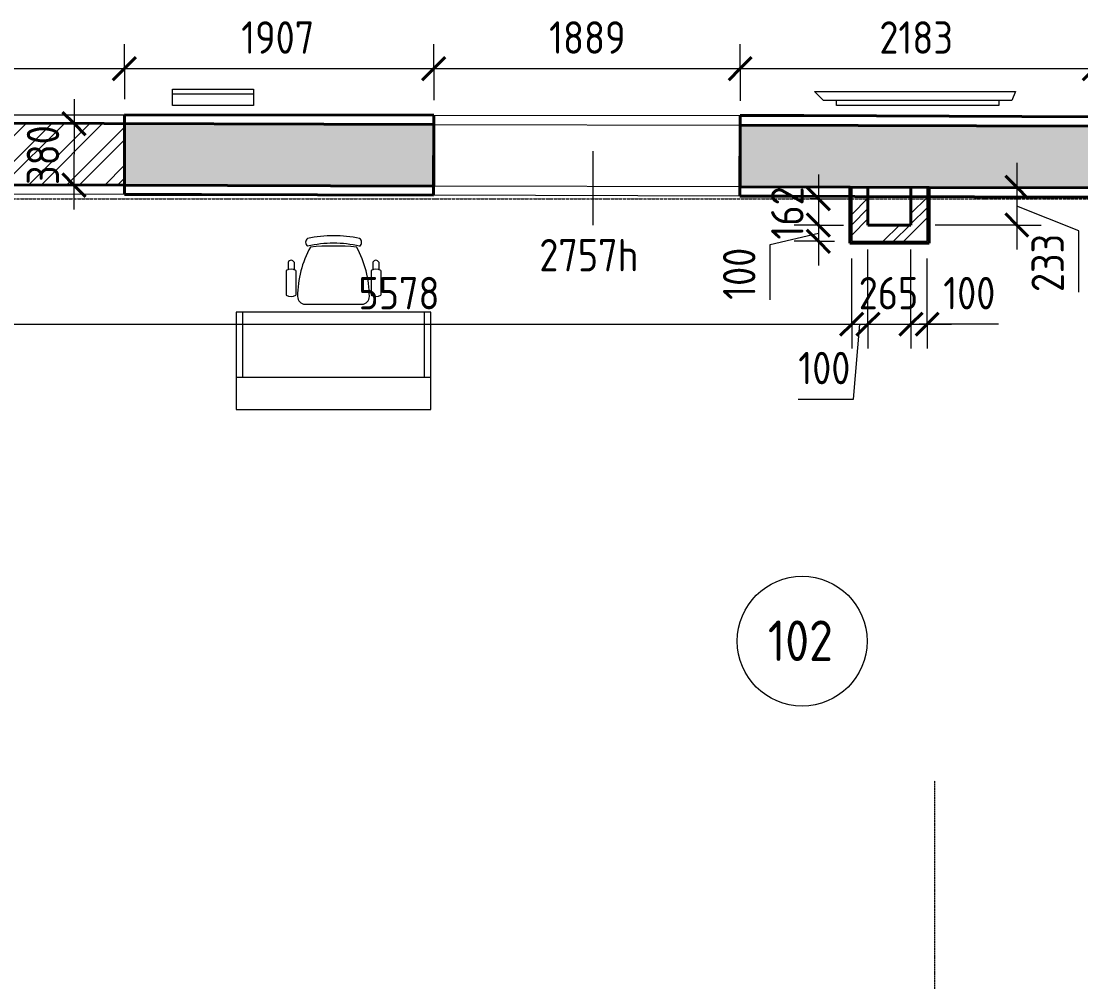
# Model space of a CAD drawing. Header units: millimetres. Extents: x -11886 to 68941, y -8130 to 45506.
# Drawn here: x 19490 to 26022, y 3779 to 9701 of the extents above; entities that cross this region are included whole.
import ezdxf

# ---------------------------------------------------------------- set-up
doc = ezdxf.new("R2010")
doc.units = ezdxf.units.MM
doc.linetypes.add('ADSK_Линия сетки', pattern=[25, 20, -2.5, 0, -2.5])
doc.linetypes.add('ADSK_Осевая', pattern=[14, 10, -2, 0, -2])
for name, color, linetype, lineweight in [('Аннотация', 7, 'Continuous', 9), ('Марки помещений', 7, 'Continuous', 20), ('Оси', 7, 'Continuous', 9), ('Размеры', 7, 'Continuous', 9), ('Размеры-100', 7, 'Continuous', 9), ('Стены', 7, 'Continuous', 18), ('Стены внутренние', 7, 'Continuous', 18), ('Стены штриховка', 7, 'Continuous', 18)]:
    doc.layers.add(name, color=color, linetype=linetype, lineweight=lineweight)
for name, color, linetype, lineweight, true_color in [('Линии', 7, 'Continuous', 9, 0x00a600), ('Стены разрез', 7, 'Continuous', 40, 0xbb5389), ('ТХ', 5, 'Continuous', 9, 0x0000ff), ('ТХ 1 этаж_dwg', 7, 'Continuous', 9, 0x767676)]:
    doc.layers.add(name, color=color, linetype=linetype, lineweight=lineweight, true_color=true_color)
doc.styles.add('GOST Common_1', font='GOST_Common.ttf', dxfattribs={"width": 0.9, "height": 200})
doc.styles.add('GOST Common_2', font='GOST_Common.ttf', dxfattribs={"width": 0.9, "height": 250})
doc.dimstyles.new('ADSK_Основной_2_мм_Округление_до_1_мм_1', dxfattribs={"dimscale": 304.8, "dimtxt": 201.142999, "dimasz": 0.463911, "dimexe": 0.492126, "dimexo": 0.492126, "dimgap": 0.098425, "dimtad": 1, "dimdec": 0, "dimdsep": 46, "dimtxsty": 'GOST Common_1', "dimblk1": 'OBLIQUE', "dimblk2": 'OBLIQUE', "dimsah": 1, "dimcen": 0.09, "dimdle": 0.492126, "dimazin": 2, "dimtfac": 1, "dimtdec": 4, "dimtix": 1, "dimtmove": 1, "dimatfit": 3, "dimfxl": 1, "dimtvp": 1, "dimtolj": 1, "dimtzin": 0, "dimlwd": 20, "dimlwe": 20, "dimarcsym": 2})
doc.dimstyles.new('ADSK_Основной_2_мм_Округление_до_1_мм_2', dxfattribs={"dimscale": 304.8, "dimtxt": 201.142999, "dimasz": 0.463911, "dimexe": 0.492126, "dimexo": 0.492126, "dimgap": 0.098425, "dimtad": 1, "dimdec": 0, "dimdsep": 46, "dimtxsty": 'GOST Common_1', "dimblk1": 'OBLIQUE', "dimblk2": 'OBLIQUE', "dimsah": 1, "dimcen": 0.09, "dimdle": 0.492126, "dimazin": 2, "dimtfac": 1, "dimtdec": 4, "dimtix": 1, "dimtmove": 0, "dimatfit": 3, "dimfxl": 1, "dimtvp": 1, "dimtolj": 1, "dimtzin": 0, "dimlwd": 20, "dimlwe": 20, "dimarcsym": 2})
doc.dimstyles.new('ADSK_Основной_2_мм_Округление_до_1_мм_3', dxfattribs={"dimscale": 304.8, "dimtxt": 201.142999, "dimasz": 0.463911, "dimexe": 0.492126, "dimexo": 0.492126, "dimgap": 0.098425, "dimtad": 1, "dimdec": 0, "dimdsep": 46, "dimtxsty": 'GOST Common_1', "dimblk1": 'OBLIQUE', "dimblk2": 'OBLIQUE', "dimsah": 1, "dimcen": 0.09, "dimdle": 0.492126, "dimazin": 2, "dimtfac": 1, "dimtdec": 4, "dimtix": 1, "dimtmove": 0, "dimatfit": 3, "dimfxl": 1, "dimtvp": 1, "dimtolj": 1, "dimtzin": 0, "dimlwd": 20, "dimlwe": 20, "dimarcsym": 2})
pattern_1 = [(45, (0, 0), (-179.6051, 179.6051), []), (45, (63.5, 0), (0, 359.2102), []), (45, (-63.5, 0), (0, 359.2102), [])]

# ---------------------------------------------------------------- blocks, each defined once
blk = doc.blocks.new('Существующие стены 1 эт - Существующие стены 1 эт-653793-01 План 1-го этажа кладочный')
at = {"layer": 'Стены', "color": 243, "true_color": 0xbb5389}
for p, q in [((18185.8, 9125), (20126.6, 9123.3)), ((20126.6, 9069.6), (20126.6, 9123.3)), ((22033.5, 9121.6), (22033.4, 9064.5)), ((22033.5, 9121.6), (23922.8, 9120)), ((23922.6, 9059.5), (23922.8, 9120)), ((20126.2, 8633.6), (20126.2, 8689.7)), ((20126.2, 8633.6), (19052.8, 8636.6)), ((22033.1, 8684.5), (22033, 8628.2)), ((23921.4, 8622.9), (22033, 8628.2)), ((23921.4, 8622.9), (23921.5, 8679.5)), ((24975.3, 8619.9), (24710.3, 8620.6))]:
    blk.add_line(p, q, dxfattribs=at)
at = {"layer": 'Стены разрез'}
for p, q in [((20126.2, 8633.6), (20126.6, 9123.3)), ((20126.6, 9123.3), (22033.5, 9121.6)), ((22033, 8628.2), (22033.5, 9121.6)), ((23921.4, 8622.9), (23922.8, 9120)), ((24314.6, 9119.6), (23922.8, 9120)), ((26106, 9112.1), (24314.6, 9119.6)), ((20126.2, 8633.6), (20428.6, 8632.8)), ((20428.6, 8632.8), (20602.7, 8632.3)), ((20602.7, 8632.3), (22033, 8628.2)), ((23921.4, 8622.9), (24221.6, 8622)), ((24630.2, 8620.9), (24221.6, 8622)), ((24630.2, 8620.9), (26103.9, 8616.7))]:
    blk.add_line(p, q, dxfattribs=at)
blk = doc.blocks.new('ТХ 1 этаж_dwg_Зеркало 500-2118399-01 План 1-го этажа кладочный')
at = {"layer": 'ТХ', "color": 253, "true_color": 0xa0a0a0}
blk.add_line((31457.6, 8093.7), (31957.6, 8093.7), dxfattribs=at)
at = {"layer": 'ТХ', "color": 253, "true_color": 0xa0a0a0, "flags": 128}
blk.add_lwpolyline([(31457.6, 8063.7), (31457.6, 8163.7), (31957.6, 8163.7), (31957.6, 8063.7)], close=True, dxfattribs=at)
blk = doc.blocks.new('ТХ 1 этаж_dwg_Кресло регулируемое-2118367-01 План 1-го этажа кладочный')
at = {"layer": 'ТХ', "color": 253, "true_color": 0xa0a0a0}
for p, q in [((-280.3, -163), (-280.3, -208.6)), ((-243.6, -163), (-243.6, -208.8)), ((242.1, -163), (242.1, -208.8)), ((278.9, -163), (278.9, -208.6)), ((-292.3, -214.4), (-292.3, -365.6)), ((-232.1, -214.4), (-232.1, -365.6)), ((230.7, -214.4), (230.7, -365.6)), ((290.9, -214.4), (290.9, -365.6)), ((-175.8, -421.8), (174.4, -421.8))]:
    blk.add_line(p, q, dxfattribs=at)
for centre, radius, start, end in [((-144.6, -40.7), 28.1, 124.29147, 235.70827), ((0, -747.5), 747.5, 77.60199, 102.39777), ((0, -794), 747.5, 77.60199, 102.39777), ((0, -1825.8), 1761.9, 85.39382, 94.65462), ((144.6, -40.7), 28.1, 304.29007, 55.70964), ((402.7, -373.3), 624.5, 150.90677, 180.12147), ((-404.1, -373.3), 624.5, 359.87797, 29.10589), ((-261.9, -171.6), 20.2, 24.89545, 155.33537), ((260.5, -171.5), 20.2, 24.89545, 155.33537), ((-262.2, -264.4), 58.4, 58.95098, 121.04877), ((260.8, -264.4), 58.4, 58.95101, 121.04877), ((-262.2, -315.5), 58.4, 238.95097, 301.04877), ((-176.4, -376.4), 45.4, 177.81347, 270.74787), ((175, -376.4), 45.4, 269.25187, 2.18664), ((260.8, -315.5), 58.4, 238.95097, 301.04877)]:
    blk.add_arc(centre, radius, start, end, dxfattribs=at)
blk = doc.blocks.new('ТХ 1 этаж_dwg_Стойка ресепшн-2118400-01 План 1-го этажа кладочный')
at = {"layer": 'ТХ', "color": 253, "true_color": 0xa0a0a0}
for p, q in [((26527.5, 5103.2), (26527.5, 4703.2)), ((27647.5, 5103.2), (27647.5, 4703.2)), ((26487.5, 4703.2), (27687.5, 4703.2))]:
    blk.add_line(p, q, dxfattribs=at)
at = {"layer": 'ТХ', "color": 253, "true_color": 0xa0a0a0, "flags": 128}
blk.add_lwpolyline([(26487.5, 4503.2), (27687.5, 4503.2), (27687.5, 5103.2), (26487.5, 5103.2)], close=True, dxfattribs=at)
blk = doc.blocks.new('ТХ 1 этаж_dwg_Школьный информатор-2118466-01 План 1-го этажа кладочный')
at = {"layer": 'ТХ', "color": 253, "true_color": 0xa0a0a0, "flags": 128}
blk.add_lwpolyline([(34404.8, 7175.5), (34404.8, 7205.5), (33404.8, 7205.5), (33404.8, 7175.5)], dxfattribs=at)
blk.add_lwpolyline([(34484.8, 7175.5), (33324.8, 7175.5), (33268.3, 7118.9), (34508.3, 7118.9)], close=True, dxfattribs=at)
blk = doc.blocks.new('ТХ 1 этаж_dwg-2084881-01 План 1-го этажа кладочный')
at = {"rotation": 180}
blk.add_blockref('ТХ 1 этаж_dwg_Зеркало 500-2118399-01 План 1-го этажа кладочный', (170380.9, -53527.1), dxfattribs=at)
at = {"extrusion": (0, 0, -1), "zscale": -1, "rotation": 180}
blk.add_blockref('ТХ 1 этаж_dwg_Школьный информатор-2118466-01 План 1-го этажа кладочный', (-109113.1, -54485.3), dxfattribs=at)
for name, p in [('ТХ 1 этаж_dwg_Кресло регулируемое-2118367-01 План 1-го этажа кладочный', (139417.3, -62494)), ('ТХ 1 этаж_dwg_Стойка ресепшн-2118400-01 План 1-го этажа кладочный', (112329, -68068.9))]:
    blk.add_blockref(name, p)
blk = doc.blocks.new('ADSK_Марка_Помещение_ОдноЗначение - Номер-247393-01 План 1-го этажа кладочный')
at = {"layer": 'Марки помещений'}
blk.add_circle((0, 0), 4, dxfattribs=at)
blk = doc.blocks.new('DIMBLOCK364-01 План 1-го этажа кладочный')
at = {"layer": 'Размеры-100', "lineweight": 20, "transparency": 16777216}
for p, q in [((18185.6, 9409.2), (18185.6, 9559.2)), ((20126.8, 9409.2), (20126.8, 9559.2)), ((18185.6, 9409.2), (20126.8, 9409.2)), ((18185.6, 9409.2), (18185.6, 9224.7)), ((20126.8, 9409.2), (20126.8, 9219.6))]:
    blk.add_line(p, q, dxfattribs=at)
at = {"layer": 'Размеры-100', "lineweight": 40, "transparency": 16777216}
for p, q in [((18185.6, 9409.2), (18256.3, 9479.9)), ((20126.8, 9409.2), (20197.5, 9479.9)), ((18185.6, 9409.2), (18114.9, 9338.5)), ((20126.8, 9409.2), (20056.1, 9338.5))]:
    blk.add_line(p, q, dxfattribs=at)
at = {"layer": 'Размеры-100', "color": 0, "lineweight": 20, "transparency": 16777216, "insert": (18932.9, 9700.6), "char_height": 200, "width": 535.927, "attachment_point": 1, "line_spacing_factor": 1.022761, "style": 'GOST Common_1'}
blk.add_mtext('1941', dxfattribs=at)
blk = doc.blocks.new('_Oblique')
at = {"color": 0, "linetype": 'ByBlock', "lineweight": -2}
blk.add_line((-0.5, -0.5), (0.5, 0.5), dxfattribs=at)
blk = doc.blocks.new('DIMBLOCK365-01 План 1-го этажа кладочный')
at = {"layer": 'Размеры-100', "lineweight": 20, "transparency": 16777216}
for p, q in [((20126.8, 9409.2), (20126.8, 9559.2)), ((22033.4, 9409.2), (22033.4, 9559.2)), ((20126.8, 9409.2), (22033.4, 9409.2)), ((20126.8, 9409.2), (20126.8, 9219.6)), ((22033.4, 9409.2), (22033.4, 9214.5))]:
    blk.add_line(p, q, dxfattribs=at)
at = {"layer": 'Размеры-100', "lineweight": 40, "transparency": 16777216}
for p, q in [((20126.8, 9409.2), (20197.5, 9479.9)), ((22033.4, 9409.2), (22104.1, 9479.9)), ((20126.8, 9409.2), (20056.1, 9338.5)), ((22033.4, 9409.2), (21962.7, 9338.5))]:
    blk.add_line(p, q, dxfattribs=at)
at = {"layer": 'Размеры-100', "color": 0, "lineweight": 20, "transparency": 16777216, "insert": (20846.6, 9700.6), "char_height": 200, "width": 560.473, "attachment_point": 1, "line_spacing_factor": 1.022761, "style": 'GOST Common_1'}
blk.add_mtext('1907', dxfattribs=at)
blk = doc.blocks.new('DIMBLOCK366-01 План 1-го этажа кладочный')
at = {"layer": 'Размеры-100', "lineweight": 20, "transparency": 16777216}
for p, q in [((22033.4, 9409.2), (22033.4, 9559.2)), ((23922.6, 9409.2), (23922.6, 9559.2)), ((22033.4, 9409.2), (23922.6, 9409.2)), ((22033.4, 9409.2), (22033.4, 9214.5)), ((23922.6, 9409.2), (23922.6, 9209.5))]:
    blk.add_line(p, q, dxfattribs=at)
at = {"layer": 'Размеры-100', "lineweight": 40, "transparency": 16777216}
for p, q in [((22033.4, 9409.2), (22104.1, 9479.9)), ((23922.6, 9409.2), (23993.3, 9479.9)), ((22033.4, 9409.2), (21962.7, 9338.5)), ((23922.6, 9409.2), (23851.9, 9338.5))]:
    blk.add_line(p, q, dxfattribs=at)
at = {"layer": 'Размеры-100', "color": 0, "lineweight": 20, "transparency": 16777216, "insert": (22744.5, 9700.6), "char_height": 200, "width": 560.473, "attachment_point": 1, "line_spacing_factor": 1.022761, "style": 'GOST Common_1'}
blk.add_mtext('1889', dxfattribs=at)
blk = doc.blocks.new('DIMBLOCK367-01 План 1-го этажа кладочный')
at = {"layer": 'Размеры-100', "lineweight": 20, "transparency": 16777216}
for p, q in [((23922.6, 9409.2), (23922.6, 9559.2)), ((26105.8, 9409.2), (26105.8, 9559.2)), ((23922.6, 9409.2), (26105.8, 9409.2)), ((23922.6, 9409.2), (23922.6, 9209.5)), ((26105.8, 9409.2), (26105.8, 9203.8))]:
    blk.add_line(p, q, dxfattribs=at)
at = {"layer": 'Размеры-100', "lineweight": 40, "transparency": 16777216}
for p, q in [((23922.6, 9409.2), (23993.3, 9479.9)), ((26105.8, 9409.2), (26176.5, 9479.9)), ((23922.6, 9409.2), (23851.9, 9338.5)), ((26105.8, 9409.2), (26035.1, 9338.5))]:
    blk.add_line(p, q, dxfattribs=at)
at = {"layer": 'Размеры-100', "color": 0, "lineweight": 20, "transparency": 16777216, "insert": (24780.7, 9700.6), "char_height": 200, "width": 560.473, "attachment_point": 1, "line_spacing_factor": 1.022761, "style": 'GOST Common_1'}
blk.add_mtext('2183', dxfattribs=at)
blk = doc.blocks.new('DIMBLOCK421-01 План 1-го этажа кладочный')
at = {"layer": 'Размеры-100', "lineweight": 20, "transparency": 16777216}
for p, q in [((24610.3, 7833.4), (24610.3, 8238.4)), ((19032.8, 7833.4), (19032.8, 7983.4)), ((18882.8, 7833.4), (24610.3, 7833.4)), ((19032.8, 7833.4), (19032.8, 7783.4)), ((24610.3, 7833.4), (24610.3, 7683.4))]:
    blk.add_line(p, q, dxfattribs=at)
at = {"layer": 'Размеры-100', "lineweight": 40, "transparency": 16777216}
for p, q in [((19032.8, 7833.4), (19103.5, 7904.1)), ((24610.3, 7833.4), (24681, 7904.1)), ((19032.8, 7833.4), (18962.1, 7762.7)), ((24610.3, 7833.4), (24539.6, 7762.7))]:
    blk.add_line(p, q, dxfattribs=at)
at = {"layer": 'Размеры-100', "color": 0, "lineweight": 20, "transparency": 16777216, "insert": (21569.3, 8124.8), "char_height": 200, "width": 605.475, "attachment_point": 1, "line_spacing_factor": 1.022761, "style": 'GOST Common_1'}
blk.add_mtext('5578', dxfattribs=at)
blk = doc.blocks.new('DIMBLOCK422-01 План 1-го этажа кладочный')
at = {"layer": 'Размеры-100', "lineweight": 20, "transparency": 16777216}
for p, q in [((24610.3, 7833.4), (24610.3, 8238.4)), ((24710.3, 7833.4), (24710.3, 8294.4)), ((24610.3, 7833.4), (24710.3, 7833.4)), ((24610.3, 7833.4), (24610.3, 7683.4)), ((24621.6, 7371.7), (24660.3, 7833.4)), ((24710.3, 7833.4), (24710.3, 7683.4)), ((24280.6, 7371.7), (24621.6, 7371.7))]:
    blk.add_line(p, q, dxfattribs=at)
at = {"layer": 'Размеры-100', "lineweight": 40, "transparency": 16777216}
for p, q in [((24610.3, 7833.4), (24681, 7904.1)), ((24710.3, 7833.4), (24781, 7904.1)), ((24610.3, 7833.4), (24539.6, 7762.7)), ((24710.3, 7833.4), (24639.6, 7762.7))]:
    blk.add_line(p, q, dxfattribs=at)
at = {"layer": 'Размеры-100', "color": 0, "lineweight": 20, "transparency": 16777216, "insert": (24280.6, 7663.1), "char_height": 200, "width": 409.104, "attachment_point": 1, "line_spacing_factor": 1.022761, "style": 'GOST Common_1'}
blk.add_mtext('100', dxfattribs=at)
blk = doc.blocks.new('DIMBLOCK423-01 План 1-го этажа кладочный')
at = {"layer": 'Размеры-100', "lineweight": 20, "transparency": 16777216}
for p, q in [((24710.3, 7833.4), (24710.3, 8294.4)), ((24975.3, 7833.4), (24975.3, 8294.4)), ((24710.3, 7833.4), (24975.3, 7833.4)), ((24710.3, 7833.4), (24710.3, 7683.4)), ((24975.3, 7833.4), (24975.3, 7683.4))]:
    blk.add_line(p, q, dxfattribs=at)
at = {"layer": 'Размеры-100', "lineweight": 40, "transparency": 16777216}
for p, q in [((24710.3, 7833.4), (24781, 7904.1)), ((24975.3, 7833.4), (25046, 7904.1)), ((24710.3, 7833.4), (24639.6, 7762.7)), ((24975.3, 7833.4), (24904.6, 7762.7))]:
    blk.add_line(p, q, dxfattribs=at)
at = {"layer": 'Размеры-100', "color": 0, "lineweight": 20, "transparency": 16777216, "insert": (24653.6, 8124.8), "char_height": 200, "width": 454.106, "attachment_point": 1, "line_spacing_factor": 1.022761, "style": 'GOST Common_1'}
blk.add_mtext('265', dxfattribs=at)
blk = doc.blocks.new('DIMBLOCK424-01 План 1-го этажа кладочный')
at = {"layer": 'Размеры-100', "lineweight": 20, "transparency": 16777216}
for p, q in [((24975.3, 7833.4), (24975.3, 8294.4)), ((25075.3, 7833.4), (25075.3, 8238.4)), ((24975.3, 7833.4), (25225.3, 7833.4)), ((24975.3, 7833.4), (24975.3, 7683.4)), ((25174.2, 7833.4), (25025.3, 7833.4)), ((25075.3, 7833.4), (25075.3, 7683.4)), ((25515.1, 7833.4), (25174.2, 7833.4))]:
    blk.add_line(p, q, dxfattribs=at)
at = {"layer": 'Размеры-100', "lineweight": 40, "transparency": 16777216}
for p, q in [((24975.3, 7833.4), (25046, 7904.1)), ((25075.3, 7833.4), (25146, 7904.1)), ((24975.3, 7833.4), (24904.6, 7762.7)), ((25075.3, 7833.4), (25004.6, 7762.7))]:
    blk.add_line(p, q, dxfattribs=at)
at = {"layer": 'Размеры-100', "color": 0, "lineweight": 20, "transparency": 16777216, "insert": (25174.2, 8124.8), "char_height": 200, "width": 409.104, "attachment_point": 1, "line_spacing_factor": 1.022761, "style": 'GOST Common_1'}
blk.add_mtext('100', dxfattribs=at)
blk = doc.blocks.new('DIMBLOCK425-01 План 1-го этажа кладочный')
at = {"layer": 'Размеры-100', "lineweight": 20, "transparency": 16777216}
for p, q in [((24404.5, 8756.8), (24404.5, 8444.4)), ((24404.5, 8606.8), (24354.5, 8606.8)), ((24404.5, 8606.8), (24554.5, 8606.8)), ((24404.5, 8444.4), (24254.5, 8444.4)), ((24404.5, 8444.4), (24560.3, 8444.4))]:
    blk.add_line(p, q, dxfattribs=at)
at = {"layer": 'Размеры-100', "lineweight": 40, "transparency": 16777216}
for p, q in [((24404.5, 8606.8), (24333.8, 8677.5)), ((24404.5, 8606.8), (24475.2, 8536.1)), ((24404.5, 8444.4), (24333.8, 8515.1)), ((24404.5, 8444.4), (24475.2, 8373.7))]:
    blk.add_line(p, q, dxfattribs=at)
at = {"layer": 'Размеры-100', "color": 0, "lineweight": 20, "transparency": 16777216, "insert": (24113.2, 8355.1), "char_height": 200, "width": 409.104, "attachment_point": 1, "rotation": 90, "line_spacing_factor": 1.022761, "style": 'GOST Common_1'}
blk.add_mtext('162', dxfattribs=at)
blk = doc.blocks.new('DIMBLOCK426-01 План 1-го этажа кладочный')
at = {"layer": 'Размеры-100', "lineweight": 40, "transparency": 16777216}
for p, q in [((24404.5, 8444.4), (24333.8, 8515.1)), ((24404.5, 8444.4), (24475.2, 8373.7)), ((24404.5, 8344.4), (24333.8, 8415.1)), ((24404.5, 8344.4), (24475.2, 8273.7))]:
    blk.add_line(p, q, dxfattribs=at)
at = {"layer": 'Размеры-100', "lineweight": 20, "transparency": 16777216}
for p, q in [((24404.5, 8444.4), (24254.5, 8444.4)), ((24404.5, 8444.4), (24404.5, 8194.4)), ((24404.5, 8444.4), (24560.3, 8444.4)), ((24108, 8324.4), (24404.5, 8394.4)), ((24108, 7983.5), (24108, 8324.4)), ((24404.5, 8344.4), (24254.5, 8344.4)), ((24404.5, 8344.4), (24504.3, 8344.4))]:
    blk.add_line(p, q, dxfattribs=at)
at = {"layer": 'Размеры-100', "color": 0, "lineweight": 20, "transparency": 16777216, "insert": (23816.6, 7983.5), "char_height": 200, "width": 409.104, "attachment_point": 1, "rotation": 90, "line_spacing_factor": 1.022761, "style": 'GOST Common_1'}
blk.add_mtext('100', dxfattribs=at)
blk = doc.blocks.new('DIMBLOCK427-01 План 1-го этажа кладочный')
at = {"layer": 'Размеры-100', "lineweight": 20, "transparency": 16777216}
for p, q in [((25627.8, 8827.4), (25627.8, 8294.4)), ((25627.8, 8677.4), (24860.3, 8677.4)), ((25627.8, 8677.4), (25777.8, 8677.4)), ((26009.6, 8409.8), (25627.8, 8560.9)), ((25627.8, 8444.4), (25125.3, 8444.4)), ((25627.8, 8444.4), (25777.8, 8444.4)), ((26009.6, 8031.4), (26009.6, 8409.8))]:
    blk.add_line(p, q, dxfattribs=at)
at = {"layer": 'Размеры-100', "lineweight": 40, "transparency": 16777216}
for p, q in [((25627.8, 8677.4), (25557.1, 8748.1)), ((25627.8, 8677.4), (25698.5, 8606.7)), ((25627.8, 8444.4), (25557.1, 8515.1)), ((25627.8, 8444.4), (25698.5, 8373.7))]:
    blk.add_line(p, q, dxfattribs=at)
at = {"layer": 'Размеры-100', "color": 0, "lineweight": 20, "transparency": 16777216, "insert": (25718.2, 8031.4), "char_height": 200, "width": 454.106, "attachment_point": 1, "rotation": 90, "line_spacing_factor": 1.022761, "style": 'GOST Common_1'}
blk.add_mtext('233', dxfattribs=at)
blk = doc.blocks.new('DIMBLOCK748-01 План 1-го этажа кладочный')
at = {"layer": 'Размеры-100', "lineweight": 20, "transparency": 16777216}
for p, q in [((19816.8, 9220.4), (19815, 8540.4)), ((19816.4, 9070.4), (19766.4, 9070.5)), ((19816.4, 9070.4), (19966.4, 9070)), ((19815.4, 8690.4), (19765.3, 8690.5)), ((19815.4, 8690.4), (19965.4, 8690))]:
    blk.add_line(p, q, dxfattribs=at)
at = {"layer": 'Размеры-100', "lineweight": 40, "transparency": 16777216}
for p, q in [((19816.4, 9070.4), (19745.9, 9141.3)), ((19816.4, 9070.4), (19886.9, 8999.5)), ((19815.4, 8690.4), (19744.8, 8761.3)), ((19815.4, 8690.4), (19885.9, 8619.5))]:
    blk.add_line(p, q, dxfattribs=at)
at = {"layer": 'Размеры-100', "color": 0, "lineweight": 20, "transparency": 16777216, "insert": (19524, 8691.9), "char_height": 200, "width": 454.106, "attachment_point": 1, "rotation": 89.84855, "line_spacing_factor": 1.022761, "style": 'GOST Common_1'}
blk.add_mtext('380', dxfattribs=at)

msp = doc.modelspace()

# ---------------------------------------------------------------- hatches: boundary and pattern name
at = {"layer": 'Стены внутренние', "lineweight": 9}
h = msp.add_hatch(dxfattribs=at)
h.set_pattern_fill('FP_1', color=256, style=0, pattern_type=2)
h.set_pattern_definition([(45, (0, 0), (-117.8655, 117.8655), []), (45, (78.58, 0), (-117.8655, 117.8655), [])])
h.paths.add_polyline_path([(20125.8, 8689.6), (20125.8, 9069.6), (18987.3, 9072.6), (18986.3, 8692.6), (19032.8, 8692.5)])
at = {"layer": 'Стены внутренние', "true_color": 0xc0c0c0}
h = msp.add_hatch(color=9, dxfattribs=at)
h.paths.add_polyline_path([(29968.8, 8663.5), (29968.8, 9043.5), (28087.7, 9048.5), (28086.1, 8668.5), (28957.4, 8666.2)])
h.paths.add_polyline_path([(26104.2, 8673.8), (26105.8, 9053.8), (23922.6, 9059.5), (23922.6, 8679.5), (25752.4, 8674.7)])
h.paths.add_polyline_path([(22033.1, 8684.5), (22033.4, 9064.5), (20126.8, 9069.6), (20126.6, 8689.6), (21076.6, 8687)])
at = {"layer": 'Стены внутренние', "lineweight": 9}
h = msp.add_hatch(dxfattribs=at)
h.set_pattern_fill('FP_3', color=256, style=0, pattern_type=2)
h.set_pattern_definition(pattern_1)
h.paths.add_polyline_path([(24630.2, 8344.4), (24710.3, 8344.4), (24710.3, 8677.4), (24610.3, 8677.7), (24610.3, 8344.4)])
h = msp.add_hatch(dxfattribs=at)
h.set_pattern_fill('FP_3', color=256, style=0, pattern_type=2)
h.set_pattern_definition(pattern_1)
h.paths.add_polyline_path([(24975.3, 8344.4), (25075.3, 8344.4), (25075.3, 8676.5), (24975.3, 8676.5), (24975.3, 8444.4)])
h = msp.add_hatch(dxfattribs=at)
h.set_pattern_fill('FP_3', color=256, style=0, pattern_type=2)
h.set_pattern_definition(pattern_1)
h.paths.add_polyline_path([(24975.3, 8344.4), (24975.3, 8444.4), (24710.3, 8444.4), (24710.3, 8344.4)])

# ---------------------------------------------------------------- linework, layer by layer
at = {"layer": 'Аннотация'}
msp.add_line((23014.7, 8900.6), (23014.7, 8443.3), dxfattribs=at)
at = {"layer": 'Линии', "linetype": 'ADSK_Осевая', "lineweight": 18}
msp.add_line((25122.4, -2481), (25122.4, 5019), dxfattribs=at)
at = {"layer": 'Оси', "linetype": 'ADSK_Линия сетки'}
msp.add_line((-11086.2, 8606.8), (57141.7, 8606.8), dxfattribs=at)
at = {"layer": 'Стены внутренние', "lineweight": 40}
for p, q in [((22033.4, 9064.5), (15803.3, 9081)), ((22033.1, 8684.5), (22033.4, 9064.5)), ((23922.6, 9059.5), (23921.5, 8679.5)), ((26105.8, 9053.8), (23922.6, 9059.5)), ((18986.3, 8692.6), (20125.8, 8689.6)), ((20125.8, 8689.6), (22033.1, 8684.5)), ((23921.5, 8679.5), (24598.3, 8677.7)), ((24598.3, 8677.7), (24598.3, 8332.4)), ((24600.3, 8677.7), (25085.3, 8676.5)), ((24710.3, 8444.4), (24710.3, 8677.4)), ((24975.3, 8676.7), (24975.3, 8444.4)), ((25087.3, 8332.4), (25087.3, 8676.4)), ((25087.3, 8676.4), (26104.2, 8673.8)), ((24975.3, 8444.4), (24710.3, 8444.4)), ((24598.3, 8332.4), (25087.3, 8332.4))]:
    msp.add_line(p, q, dxfattribs=at)
at = {"layer": 'Стены внутренние'}
for p, q in [((20126.8, 9069.6), (20125.8, 8689.6)), ((20125.8, 8689.6), (20126.8, 9069.6)), ((22033.4, 9064.5), (23922.6, 9059.5)), ((23921.5, 8679.5), (22033.1, 8684.5))]:
    msp.add_line(p, q, dxfattribs=at)
at = {"layer": 'Стены штриховка'}
for p, q in [((24600.3, 8677.7), (24598.3, 8677.7)), ((24600.3, 8677.7), (24600.3, 8332.4)), ((24610.3, 8677.7), (24610.3, 8344.4)), ((25075.3, 8344.4), (25075.3, 8676.5)), ((25087.3, 8676.4), (25085.3, 8676.5)), ((25085.3, 8332.4), (25085.3, 8676.5)), ((24598.3, 8334.4), (25087.3, 8334.4)), ((24610.3, 8344.4), (25075.3, 8344.4)), ((24610.3, 8332.4), (24610.3, 8334.4)), ((25075.3, 8334.4), (25075.3, 8332.4))]:
    msp.add_line(p, q, dxfattribs=at)

# ---------------------------------------------------------------- block references
at = {"layer": 'Марки помещений', "xscale": 99.99999999999993, "yscale": 99.99999999999993, "zscale": 99.99999999999993}
msp.add_blockref('ADSK_Марка_Помещение_ОдноЗначение - Номер-247393-01 План 1-го этажа кладочный', (24304.8, 5879.3), dxfattribs=at)
at = {"layer": 'Стены разрез'}
msp.add_blockref('Существующие стены 1 эт - Существующие стены 1 эт-653793-01 План 1-го этажа кладочный', (0, 0), dxfattribs=at)
at = {"layer": 'ТХ 1 этаж_dwg', "color": 253, "true_color": 0xa0a0a0}
msp.add_blockref('ТХ 1 этаж_dwg-2084881-01 План 1-го этажа кладочный', (-118001.2, 70872.8), dxfattribs=at)

# ---------------------------------------------------------------- texts
at = {"layer": 'Аннотация', "insert": (22684.4, 8358.9), "char_height": 200, "width": 793.671, "attachment_point": 1, "style": 'GOST Common_1'}
msp.add_mtext('2757h', dxfattribs=at)
at = {"layer": 'Марки помещений', "lineweight": 9, "insert": (24092.9, 6007.1), "char_height": 250, "width": 526.709, "attachment_point": 1, "style": 'GOST Common_2'}
msp.add_mtext('102', dxfattribs=at)

# ---------------------------------------------------------------- dimensions: what is measured, and where the dimension line sits
at = {"layer": 'Размеры', "lineweight": 20}
for base, p1, p2, override, picture, middle in [((20126.8, 9409.2), (18185.6, 9074.7), (20126.8, 9069.6), {"dimpost": '<>', "dimfxl": 1941.141792}, 'DIMBLOCK364-01 План 1-го этажа кладочный', (19156.2, 9539.2)), ((22033.4, 9409.2), (20126.8, 9069.6), (22033.4, 9064.5), {"dimpost": '<>', "dimfxl": 1906.640229}, 'DIMBLOCK365-01 План 1-го этажа кладочный', (21080.1, 9539.2)), ((23922.6, 9409.2), (22033.4, 9064.5), (23922.6, 9059.5), {"dimpost": '<>', "dimfxl": 1889.215398}, 'DIMBLOCK366-01 План 1-го этажа кладочный', (22978, 9539.2)), ((26105.8, 9409.2), (23922.6, 9059.5), (26105.8, 9053.8), {"dimpost": '<>', "dimfxl": 2183.161583}, 'DIMBLOCK367-01 План 1-го этажа кладочный', (25014.2, 9539.2)), ((24975.3, 7833.4), (24710.3, 8444.4), (24975.3, 8444.4), {"dimpost": '<>', "dimfxl": 265}, 'DIMBLOCK423-01 План 1-го этажа кладочный', (24842.8, 7963.4)), ((24610.3449999, 7833.4474516), (19032.8449999, 7933.4323505), (24610.3449999, 8388.4306122), {"dimpost": '<>', "dimfxl": 5596.028026}, 'DIMBLOCK421-01 План 1-го этажа кладочный', (21821.5949999, 7963.4474516))]:
    dim = msp.add_linear_dim(base=base, p1=p1, p2=p2, dimstyle='ADSK_Основной_2_мм_Округление_до_1_мм_2', override=override, dxfattribs=at)
    dim.commit()
    dim.dimension.update_dxf_attribs({"geometry": picture, "text_midpoint": middle})
for base, p1, p2, angle, dimstyle, override, picture, middle in [((19815.4, 8690.4), (19916.4, 9070.1), (19915.3, 8690.1), 89.84855, 'ADSK_Основной_2_мм_Округление_до_1_мм_3', {"dimpost": '<>', "dimfxl": 380}, 'DIMBLOCK748-01 План 1-го этажа кладочный', (19685.9, 8880.7)), ((24404.5, 8444.4), (24504.5, 8606.8), (24710.3, 8444.4), 90, 'ADSK_Основной_2_мм_Округление_до_1_мм_2', {"dimpost": '<>', "dimfxl": 262.166602}, 'DIMBLOCK425-01 План 1-го этажа кладочный', (24274.5, 8525.6))]:
    dim = msp.add_linear_dim(base=base, p1=p1, p2=p2, angle=angle, dimstyle=dimstyle, override=override, dxfattribs=at)
    dim.commit()
    dim.dimension.update_dxf_attribs({"geometry": picture, "text_midpoint": middle})
for base, p1, p2, override, picture, middle in [((25627.8, 8444.4), (24710.3, 8677.4), (24975.3, 8444.4), {"dimpost": '<>', "dimfxl": 352.874335}, 'DIMBLOCK427-01 План 1-го этажа кладочный', (25851.5, 8258.4)), ((24404.5, 8344.4), (24710.3, 8444.4), (24654.3, 8344.4), {"dimpost": '<>', "dimfxl": 114.61239}, 'DIMBLOCK426-01 План 1-го этажа кладочный', (23950, 8188))]:
    dim = msp.add_linear_dim(base=base, p1=p1, p2=p2, angle=90, dimstyle='ADSK_Основной_2_мм_Округление_до_1_мм_1', override=override, dxfattribs=at)
    dim.commit()
    dim.dimension.update_dxf_attribs({"geometry": picture, "text_midpoint": middle, "dimtype": 160, "text_rotation": 90})
for base, p1, p2, picture, middle in [((24710.3, 7833.4), (24610.3, 8388.4), (24710.3, 8444.4), 'DIMBLOCK422-01 План 1-го этажа кладочный', (24485.2, 7529.7)), ((25075.3, 7833.4), (24975.3, 8444.4), (25075.3, 8388.4), 'DIMBLOCK424-01 План 1-го этажа кладочный', (25378.8, 7991.5))]:
    dim = msp.add_linear_dim(base=base, p1=p1, p2=p2, dimstyle='ADSK_Основной_2_мм_Округление_до_1_мм_1', override={"dimpost": '<>', "dimfxl": 114.61239}, dxfattribs=at)
    dim.commit()
    dim.dimension.update_dxf_attribs({"geometry": picture, "text_midpoint": middle, "dimtype": 160})

doc.saveas('drawing.dxf')
